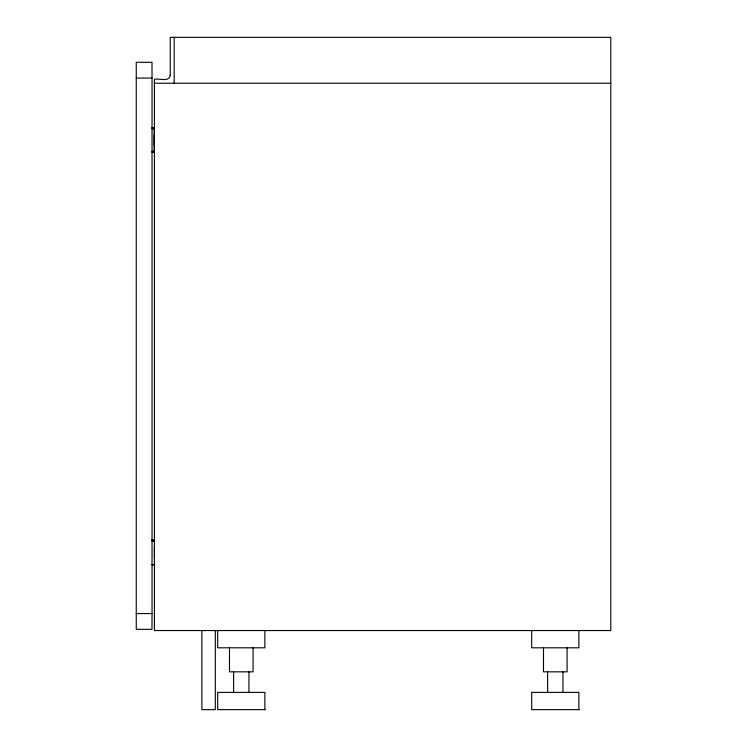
<?xml version="1.0" encoding="UTF-8"?>
<svg xmlns="http://www.w3.org/2000/svg" width="747" height="747" viewBox="0 0 747 747"><rect width="100%" height="100%" fill="white"/><g stroke="black" fill="none" stroke-linecap="round" stroke-linejoin="round"><path stroke-width="1.12" d="M152.033 77.968L151.986 62.309L136.262 62.309L136.262 629.319L151.986 629.319L152.033 613.707M136.225 78.08L152.033 78.08L152.033 613.548L136.225 613.548M154.405 83.225L610.785 83.225M152.005 128.101L154.349 128.101M151.846 128.213L154.19 128.213L154.19 151.94M151.846 128.307L154.19 128.307M152.005 128.503L154.349 128.503M151.846 128.615L154.19 128.615M154.284 134.656L154.284 145.506M152.005 151.426L154.349 151.426M151.846 151.538L154.19 151.538M152.005 151.744L154.349 151.744M151.846 151.94L154.349 151.828M152.005 540.053L154.349 540.053M152.005 540.137L154.349 540.137M152.005 540.454L154.349 540.454M154.442 547.383L154.442 558.233M152.005 564.583L154.349 564.583M152.005 564.676L154.349 564.676M265.138 709.65L217.685 709.65L217.685 692.394L264.868 692.394L264.868 709.65M579.149 709.65L531.687 709.65L531.687 692.394L578.878 692.394L578.878 709.65M578.878 630.552L578.878 647.808L531.687 647.808L531.687 630.552M567.076 647.808L567.076 671.842L543.489 671.842L543.489 647.808M562.949 671.842L562.949 692.394M547.616 671.842L547.616 692.394M264.868 630.552L264.868 647.808L217.685 647.808L217.685 630.552M253.074 647.808L253.074 671.842L229.478 671.842L229.478 647.808M248.947 671.842L248.947 692.394M233.615 671.842L233.615 692.394M215.313 630.552L215.313 709.65L201.867 709.65L201.867 630.552M174.182 37.35L174.182 83.225M170.232 75.316C169.177 82.562 158.859 78.061 154.405 79.266L154.405 630.552L610.785 630.552L610.785 37.35L170.232 37.35L170.232 75.316M154.349 540.949L152.005 540.949L154.349 541.033"/></g></svg>
